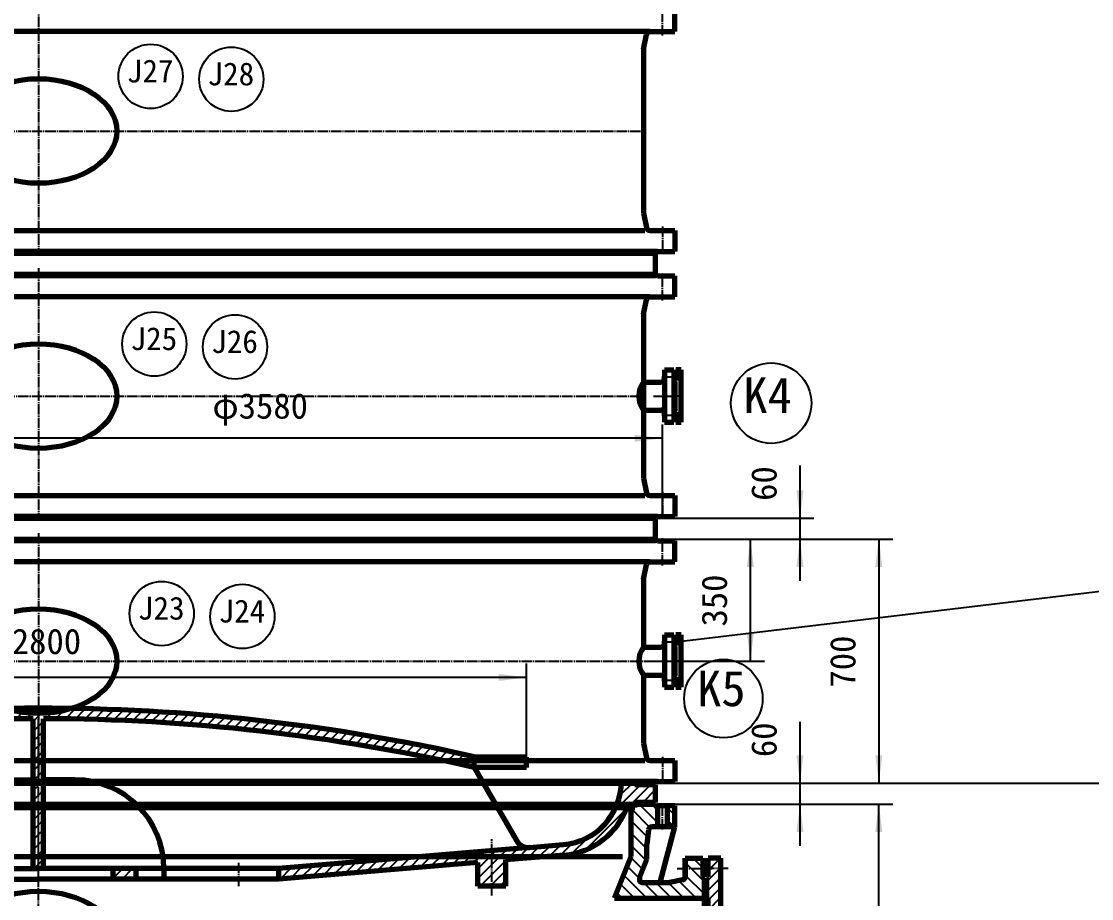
# Model space of a CAD drawing. Header units: millimetres. Extents: x -12040 to 11740, y -16820 to 16820.
# Drawn here: x -5204 to -2135, y 1171 to 3687 of the extents above; entities that cross this region are included whole.
import ezdxf

# ---------------------------------------------------------------- set-up
doc = ezdxf.new("R2010")
doc.units = ezdxf.units.MM
doc.linetypes.add('EB_DASH', pattern=[6, 3, -3])
doc.linetypes.add('EB_DASHDOT', pattern=[39, 30, -3, 3, -3])
for name, color, linetype, lineweight in [('CAXA0', 7, 'Continuous', 70), ('CAXA1', 1, 'EB_DASHDOT', 25), ('CAXA2', 6, 'EB_DASH', 25), ('CAXA3', 7, 'Continuous', 25), ('CAXA4', 3, 'Continuous', 25), ('CAXA5', 4, 'Continuous', 25)]:
    doc.layers.add(name, color=color, linetype=linetype, lineweight=lineweight)
doc.styles.add('UserTxtStyle1', font='SIMFANG.TTF')
doc.styles.add('UserTxtStyle2', font='SIMFANG.TTF')
doc.styles.add('标准', font='SIMFANG.TTF')
doc.dimstyles.new('标准', dxfattribs={"dimscale": 20, "dimtxt": 3.5, "dimasz": 4, "dimexe": 2, "dimexo": 0, "dimtad": 1, "dimdsep": 46, "dimtxsty": '标准', "dimcen": 0, "dimdle": 6, "dimaunit": 1, "dimazin": 2, "dimtfac": 1, "dimtdec": 3, "dimtmove": 0, "dimatfit": 3, "dimfxl": 0, "dimtolj": 1, "dimtzin": 0, "dimarcsym": 0})

# ---------------------------------------------------------------- blocks, each defined once
blk = doc.blocks.new('CAXBLOCK41', base_point=(-5180.2, 1507.4))
at = {"layer": 'CAXA0'}
for p, q in [((-3385.2, 2197.4), (-6980.2, 2197.4)), ((-6925.2, 2202.4), (-3385.2, 2202.4)), ((-3380.2, 2197.4), (-3330.2, 2197.4)), ((-3330.2, 2137.4), (-3330.2, 2197.4)), ((-3402, 2137.4), (-6980.2, 2137.4)), ((-3420.2, 2087.4), (-3411.8, 2129.3)), ((-3402, 2137.4), (-3330.2, 2137.4)), ((-3420.2, 2087.4), (-3420.2, 1892.4)), ((-3360.2, 1927.4), (-3333.2, 1927.4)), ((-3360.2, 1927.4), (-3360.2, 1902.4)), ((-3333.2, 1927.4), (-3333.2, 1807.4)), ((-3420.2, 1892.4), (-3370.2, 1892.4)), ((-3360.2, 1902.4), (-3360.2, 1777.4)), ((-3330.2, 1894.4), (-3333.2, 1897.4)), ((-3330.2, 1894.4), (-3330.2, 1810.4)), ((-3420.2, 1812.4), (-3370.2, 1812.4)), ((-3420.2, 1812.4), (-3420.2, 1617.4)), ((-3330.2, 1810.4), (-3333.2, 1807.4)), ((-3333.2, 1807.4), (-3333.2, 1777.4)), ((-3360.2, 1777.4), (-3333.2, 1777.4)), ((-3420.2, 1617.4), (-3411.8, 1575.4)), ((-3402, 1567.4), (-3330.2, 1567.4)), ((-3330.2, 1567.4), (-3330.2, 1507.4)), ((-3380.2, 1507.4), (-6980.2, 1507.4)), ((-3380.2, 1507.4), (-3330.2, 1507.4)), ((-6925.2, 1502.4), (-3385.2, 1502.4))]:
    blk.add_line(p, q, dxfattribs=at)
for centre, radius, start, end in [((-3380.2, 2202.4), 5, 180, 270), ((-3402, 2127.4), 10, 90, 168.6901), ((-3367.5, 1852.4), 66.2, 142.8176, 217.1824), ((-3370.2, 1902.4), 10, 270, 360), ((-3370.2, 1802.4), 10, 0, 90), ((-3402, 1577.4), 10, 191.3099, 270), ((-3380.2, 1502.4), 5, 90, 180)]:
    blk.add_arc(centre, radius, start, end, dxfattribs=at)
blk.add_ellipse((-5155.2, 1852.4), major_axis=(225, 0), ratio=0.666667, dxfattribs=at)
at = {"layer": 'CAXA1'}
for p, q in [((-5155.2, 2219.3), (-5155.2, 1502.4)), ((-3365.2, 2126.4), (-3365.2, 2204.9)), ((-6890.2, 1852.4), (-3330.2, 1852.4)), ((-3391.7, 1852.4), (-3330.2, 1852.4)), ((-3365.2, 1578.3), (-3365.2, 1499.9))]:
    blk.add_line(p, q, dxfattribs=at)
at = {"layer": 'CAXA1', "linetype": 'EB_DASHDOT', "lineweight": 25}
for p, q in [((-3367.7, 1907.4), (-3326, 1907.4)), ((-3367.7, 1797.4), (-3326, 1797.4))]:
    blk.add_line(p, q, dxfattribs=at)
at = {"layer": 'CAXA3'}
for p, q in [((-3411.8, 2129.3), (-3410.2, 2137.4)), ((-3410.2, 2137.4), (-3402, 2137.4)), ((-3411.8, 1575.4), (-3410.2, 1567.4)), ((-3410.2, 1567.4), (-3402, 1567.4))]:
    blk.add_line(p, q, dxfattribs=at)
at = {"layer": 'CAXA3', "linetype": 'Continuous', "lineweight": 70}
blk.add_line((-6900.2, 1567.4), (-3416, 1567.4), dxfattribs=at)
blk = doc.blocks.new('CAXBLOCK42', base_point=(-5155.2, 2262.4))
at = {"layer": 'CAXA0'}
for p, q in [((-3385.2, 2957.4), (-6980.2, 2957.4)), ((-6925.2, 2962.4), (-3385.2, 2962.4)), ((-3380.2, 2957.4), (-3330.2, 2957.4)), ((-3330.2, 2897.4), (-3330.2, 2957.4)), ((-3402, 2897.4), (-6980.2, 2897.4)), ((-3420.2, 2847.4), (-3411.8, 2889.3)), ((-3402, 2897.4), (-3330.2, 2897.4)), ((-3420.2, 2847.4), (-3420.2, 2377.4)), ((-3420.2, 2377.4), (-3411.8, 2335.4)), ((-3402, 2327.4), (-3330.2, 2327.4)), ((-3330.2, 2327.4), (-3330.2, 2267.4)), ((-3380.2, 2267.4), (-6980.2, 2267.4)), ((-6925.2, 2262.4), (-3385.2, 2262.4)), ((-3380.2, 2267.4), (-3330.2, 2267.4))]:
    blk.add_line(p, q, dxfattribs=at)
for centre, radius, start, end in [((-3380.2, 2962.4), 5, 180, 270), ((-3402, 2887.4), 10, 90, 168.6901), ((-3402, 2337.4), 10, 191.3099, 270), ((-3380.2, 2262.4), 5, 90, 180)]:
    blk.add_arc(centre, radius, start, end, dxfattribs=at)
blk.add_ellipse((-5155.2, 2612.4), major_axis=(225, 0), ratio=0.666667, dxfattribs=at)
at = {"layer": 'CAXA1'}
for p, q in [((-5155.2, 2979.3), (-5155.2, 2262.4)), ((-3365.2, 2886.4), (-3365.2, 2964.9)), ((-6890.2, 2612.4), (-3420.2, 2612.4)), ((-3365.2, 2338.3), (-3365.2, 2259.9))]:
    blk.add_line(p, q, dxfattribs=at)
at = {"layer": 'CAXA3'}
for p, q in [((-3411.8, 2889.3), (-3410.2, 2897.4)), ((-3410.2, 2897.4), (-3402, 2897.4)), ((-3411.8, 2335.4), (-3410.2, 2327.4)), ((-3410.2, 2327.4), (-3402, 2327.4))]:
    blk.add_line(p, q, dxfattribs=at)
at = {"layer": 'CAXA3', "linetype": 'Continuous', "lineweight": 70}
blk.add_line((-6900.2, 2327.4), (-3416, 2327.4), dxfattribs=at)
blk = doc.blocks.new('CAXBLOCK43', base_point=(-5155.2, 3022.4))
at = {"layer": 'CAXA0'}
for p, q in [((-3330.2, 3657.4), (-3330.2, 3717.4)), ((-3402, 3657.4), (-6980.2, 3657.4)), ((-3402, 3657.4), (-3330.2, 3657.4)), ((-3420.2, 3607.4), (-3411.8, 3649.3)), ((-3420.2, 3607.4), (-3420.2, 3137.4)), ((-3420.2, 3137.4), (-3411.8, 3095.4)), ((-3402, 3087.4), (-3330.2, 3087.4)), ((-3330.2, 3087.4), (-3330.2, 3027.4)), ((-3380.2, 3027.4), (-6980.2, 3027.4)), ((-6925.2, 3022.4), (-3385.2, 3022.4)), ((-3380.2, 3027.4), (-3330.2, 3027.4))]:
    blk.add_line(p, q, dxfattribs=at)
for centre, radius, start, end in [((-3402, 3647.4), 10, 90, 168.6901), ((-3402, 3097.4), 10, 191.3099, 270), ((-3380.2, 3022.4), 5, 90, 180)]:
    blk.add_arc(centre, radius, start, end, dxfattribs=at)
blk.add_ellipse((-5155.2, 3372.4), major_axis=(225, 0), ratio=0.666667, dxfattribs=at)
at = {"layer": 'CAXA1'}
for p, q in [((-5155.2, 3739.3), (-5155.2, 3022.4)), ((-3365.2, 3646.4), (-3365.2, 3724.9)), ((-6890.2, 3372.4), (-3420.2, 3372.4)), ((-3365.2, 3098.3), (-3365.2, 3019.9))]:
    blk.add_line(p, q, dxfattribs=at)
at = {"layer": 'CAXA3'}
for p, q in [((-3411.8, 3649.3), (-3410.2, 3657.4)), ((-3410.2, 3657.4), (-3402, 3657.4)), ((-3411.8, 3095.4), (-3410.2, 3087.4)), ((-3410.2, 3087.4), (-3402, 3087.4))]:
    blk.add_line(p, q, dxfattribs=at)
at = {"layer": 'CAXA3', "linetype": 'Continuous', "lineweight": 70}
blk.add_line((-6900.2, 3087.4), (-3416, 3087.4), dxfattribs=at)
blk = doc.blocks.new('CAXBLOCK73', base_point=(-3330.2, 1852.4))
at = {"layer": 'CAXA0'}
for p, q in [((-3312.2, 1927.4), (-3327.2, 1927.4)), ((-3327.2, 1927.4), (-3327.2, 1897.4)), ((-3312.2, 1777.4), (-3312.2, 1927.4)), ((-3330.2, 1894.4), (-3327.2, 1897.4)), ((-3330.2, 1894.4), (-3330.2, 1810.4)), ((-3330.2, 1810.4), (-3326.7, 1806.9)), ((-3327.2, 1807.4), (-3327.2, 1777.4)), ((-3327.2, 1777.4), (-3312.2, 1777.4))]:
    blk.add_line(p, q, dxfattribs=at)
at = {"layer": 'CAXA0', "linetype": 'EB_DASHDOT', "lineweight": 25}
for p, q in [((-3312.2, 1907.4), (-3327.2, 1907.4)), ((-3312.2, 1797.4), (-3327.2, 1797.4))]:
    blk.add_line(p, q, dxfattribs=at)
at = {"layer": 'CAXA1', "linetype": 'EB_DASHDOT', "lineweight": 25}
blk.add_line((-3312.2, 1852.4), (-3330.2, 1852.4), dxfattribs=at)
blk = doc.blocks.new('*CAXBLOCK104105')
at = {"layer": 'CAXA4', "linetype": 'Continuous', "lineweight": 25}
for points in [[(-6945.2, 2491.3), (-6865.2, 2501.3), (-6865.2, 2481.3)], [(-3365.2, 2491.3), (-3445.2, 2501.3), (-3445.2, 2481.3)]]:
    blk.add_hatch(color=0, dxfattribs=at).paths.add_polyline_path(points, flags=0)
at = {"layer": 'CAXA4', "color": 0, "linetype": 'Continuous', "lineweight": 25}
for p, q in [((-6945.2, 2259.9), (-6945.2, 2531.3)), ((-3365.2, 2259.9), (-3365.2, 2531.3)), ((-3365.2, 2491.3), (-6945.2, 2491.3))]:
    blk.add_line(p, q, dxfattribs=at)
at = {"layer": 'CAXA4', "color": 0, "linetype": 'Continuous', "lineweight": 25, "insert": (-4656.2, 2620.6), "char_height": 72.993, "attachment_point": 1, "style": 'UserTxtStyle2'}
blk.add_mtext('\\fFangSong_GB2312|b0|i0|p34;φ3580', dxfattribs=at)
blk = doc.blocks.new('*CAXBLOCK105106')
at = {"layer": 'CAXA4', "linetype": 'Continuous', "lineweight": 25}
for points in [[(-3113.6, 2202.4), (-3103.6, 2122.4), (-3123.6, 2122.4)], [(-3113.6, 1852.4), (-3103.6, 1932.4), (-3123.6, 1932.4)]]:
    blk.add_hatch(color=0, dxfattribs=at).paths.add_polyline_path(points, flags=0)
at = {"layer": 'CAXA4', "color": 0, "linetype": 'Continuous', "lineweight": 25}
for p, q in [((-3385.2, 2202.4), (-3073.6, 2202.4)), ((-3113.6, 1852.4), (-3113.6, 2202.4)), ((-3330.2, 1852.4), (-3073.6, 1852.4))]:
    blk.add_line(p, q, dxfattribs=at)
at = {"layer": 'CAXA4', "color": 0, "linetype": 'Continuous', "lineweight": 25, "insert": (-3253.6, 1951.6), "char_height": 72.993, "attachment_point": 1, "rotation": 90, "style": 'UserTxtStyle2'}
blk.add_mtext('\\fFangSong_GB2312|b0|i0|p34;350', dxfattribs=at)
blk = doc.blocks.new('*CAXBLOCK106107')
at = {"layer": 'CAXA4', "linetype": 'Continuous', "lineweight": 25}
for points in [[(-2971.4, 2262.4), (-2981.4, 2342.4), (-2961.4, 2342.4)], [(-2971.4, 2202.4), (-2981.4, 2122.4), (-2961.4, 2122.4)]]:
    blk.add_hatch(color=0, dxfattribs=at).paths.add_polyline_path(points, flags=0)
at = {"layer": 'CAXA4', "color": 0, "linetype": 'Continuous', "lineweight": 25}
for p, q in [((-2971.4, 2413.3), (-2971.4, 2082.4)), ((-3385.2, 2262.4), (-2931.4, 2262.4)), ((-3385.2, 2202.4), (-2931.4, 2202.4))]:
    blk.add_line(p, q, dxfattribs=at)
at = {"layer": 'CAXA4', "color": 0, "linetype": 'Continuous', "lineweight": 25, "insert": (-3111.4, 2311.9), "char_height": 72.993, "attachment_point": 1, "rotation": 90, "style": 'UserTxtStyle2'}
blk.add_mtext('\\fFangSong_GB2312|b0|i0|p34;60', dxfattribs=at)
blk = doc.blocks.new('*CAXBLOCK107108')
at = {"layer": 'CAXA4', "linetype": 'Continuous', "lineweight": 25}
for points in [[(-2971.4, 1502.4), (-2981.4, 1582.4), (-2961.4, 1582.4)], [(-2971.4, 1442.4), (-2981.4, 1362.4), (-2961.4, 1362.4)]]:
    blk.add_hatch(color=0, dxfattribs=at).paths.add_polyline_path(points, flags=0)
at = {"layer": 'CAXA4', "color": 0, "linetype": 'Continuous', "lineweight": 25}
for p, q in [((-2971.4, 1678.4), (-2971.4, 1322.4)), ((-3385.2, 1502.4), (-2931.4, 1502.4)), ((-3385.2, 1442.4), (-2931.4, 1442.4))]:
    blk.add_line(p, q, dxfattribs=at)
at = {"layer": 'CAXA4', "color": 0, "linetype": 'Continuous', "lineweight": 25, "insert": (-3111.4, 1577.1), "char_height": 72.993, "attachment_point": 1, "rotation": 90, "style": 'UserTxtStyle2'}
blk.add_mtext('\\fFangSong_GB2312|b0|i0|p34;60', dxfattribs=at)
blk = doc.blocks.new('*CAXBLOCK109110')
at = {"layer": 'CAXA4', "linetype": 'Continuous', "lineweight": 25}
for points in [[(-2745.3, 2202.4), (-2755.3, 2122.4), (-2735.3, 2122.4)], [(-2745.3, 1502.4), (-2755.3, 1582.4), (-2735.3, 1582.4)]]:
    blk.add_hatch(color=0, dxfattribs=at).paths.add_polyline_path(points, flags=0)
at = {"layer": 'CAXA4', "color": 0, "linetype": 'Continuous', "lineweight": 25}
for p, q in [((-3385.2, 2202.4), (-2705.3, 2202.4)), ((-2745.3, 2202.4), (-2745.3, 1502.4)), ((-3385.2, 1502.4), (-2705.3, 1502.4))]:
    blk.add_line(p, q, dxfattribs=at)
at = {"layer": 'CAXA4', "color": 0, "linetype": 'Continuous', "lineweight": 25, "insert": (-2885.3, 1776.6), "char_height": 72.993, "attachment_point": 1, "rotation": 90, "style": 'UserTxtStyle2'}
blk.add_mtext('\\fFangSong_GB2312|b0|i0|p34;700', dxfattribs=at)
blk = doc.blocks.new('*CAXBLOCK110111')
at = {"layer": 'CAXA4', "linetype": 'Continuous', "lineweight": 25}
for points in [[(-2745.3, 1442.4), (-2735.3, 1362.4), (-2755.3, 1362.4)], [(-2745.3, 542.4), (-2735.3, 622.4), (-2755.3, 622.4)]]:
    blk.add_hatch(color=0, dxfattribs=at).paths.add_polyline_path(points, flags=0)
at = {"layer": 'CAXA4', "color": 0, "linetype": 'Continuous', "lineweight": 25}
for p, q in [((-3385.2, 1442.4), (-2705.3, 1442.4)), ((-2745.3, 542.4), (-2745.3, 1442.4)), ((-3585.2, 542.4), (-2705.3, 542.4))]:
    blk.add_line(p, q, dxfattribs=at)
at = {"layer": 'CAXA4', "color": 0, "linetype": 'Continuous', "lineweight": 25, "insert": (-2885.3, 916.6), "char_height": 72.993, "attachment_point": 1, "rotation": 90, "style": 'UserTxtStyle2'}
blk.add_mtext('\\fFangSong_GB2312|b0|i0|p34;900', dxfattribs=at)
blk = doc.blocks.new('CAXBLOCK113', base_point=(-3269.9, 1272.7))
at = {"layer": 'CAXA5', "color": 0, "linetype": 'Continuous', "lineweight": 25}
for p, q in [((-3432.7, 1442.4), (-3378.7, 1388.4)), ((-3397.4, 1442.4), (-3378.7, 1423.7)), ((-3455.2, 1429.5), (-3401.5, 1375.8)), ((-3351.7, 1432.1), (-3330.2, 1410.6)), ((-3455.2, 1394.1), (-3408.2, 1347.2)), ((-3351.7, 1396.7), (-3332.4, 1377.4)), ((-3455.2, 1358.8), (-3410.2, 1313.8)), ((-3455.2, 1323.4), (-3411.7, 1279.9)), ((-3456.4, 1289.3), (-3421.8, 1254.7)), ((-3466.5, 1264.1), (-3431.8, 1229.3)), ((-3300.2, 1274.5), (-3283.1, 1257.4)), ((-3277.7, 1287.4), (-3250.2, 1259.9)), ((-3476.6, 1238.8), (-3410.2, 1172.4)), ((-3300.2, 1239.1), (-3245.2, 1184.1)), ((-3283.1, 1257.4), (-3245.2, 1219.5)), ((-3486.8, 1213.5), (-3445.6, 1172.4)), ((-3419.9, 1217.4), (-3374.9, 1172.4)), ((-3384.5, 1217.4), (-3339.5, 1172.4)), ((-3349.2, 1217.4), (-3304.2, 1172.4)), ((-3319, 1222.6), (-3268.8, 1172.4)), ((-3496.9, 1188.3), (-3480.9, 1172.4)), ((-3608, 910.5), (-3564.8, 867.4)), ((-3574.5, 912.4), (-3529.5, 867.4)), ((-3539.1, 912.4), (-3494.1, 867.4)), ((-3503.8, 912.4), (-3458.8, 867.4)), ((-3468.4, 912.4), (-3423.4, 867.4)), ((-3433.1, 912.4), (-3388.1, 867.4)), ((-3397.7, 912.4), (-3352.7, 867.4)), ((-3362.4, 912.4), (-3310.4, 860.4)), ((-3327, 912.4), (-3250.2, 835.6)), ((-3291.6, 912.4), (-3245.2, 865.9)), ((-3256.3, 912.4), (-3245.2, 901.3)), ((-3628.2, 860), (-3593.6, 825.4)), ((-3618.1, 885.2), (-3583.5, 850.6)), ((-3638.3, 834.7), (-3603.7, 800.1)), ((-3300.2, 850.2), (-3277.4, 827.4)), ((-3648.4, 809.5), (-3610.2, 771.3)), ((-3300.2, 814.9), (-3282.7, 797.4)), ((-3277.4, 827.4), (-3250.2, 800.2)), ((-3655.2, 781), (-3610.2, 736)), ((-3655.2, 745.6), (-3610.2, 700.6)), ((-3655.2, 710.3), (-3610.2, 665.3)), ((-3655.2, 674.9), (-3607.2, 626.9)), ((-3655.2, 639.6), (-3578.7, 563.1)), ((-3655.2, 604.2), (-3593.4, 542.4)), ((-3587.7, 607.4), (-3578.7, 598.4)), ((-3551.7, 606.8), (-3530.2, 585.3)), ((-3655.2, 568.8), (-3628.7, 542.4)), ((-3551.7, 571.4), (-3530.2, 549.9))]:
    blk.add_line(p, q, dxfattribs=at)
blk = doc.blocks.new('CAXBLOCK111', base_point=(-5155.2, 542.4))
at = {"layer": 'CAXA0'}
for p, q in [((-6925.2, 1442.4), (-3385.2, 1442.4)), ((-3445.2, 1432.4), (-3445.2, 1442.4)), ((-6865.2, 1432.4), (-3445.2, 1432.4)), ((-3455.2, 1292.4), (-3455.2, 1432.4)), ((-3330.2, 1437.4), (-3380.2, 1437.4)), ((-3378.7, 1377.4), (-3378.7, 1437.4)), ((-3351.7, 1377.4), (-3351.7, 1437.4)), ((-3330.2, 1377.4), (-3330.2, 1437.4)), ((-3406.1, 1368.4), (-3410.2, 1327.4)), ((-3330.2, 1377.4), (-3396.2, 1377.4)), ((-3371.8, 1217.4), (-3330.2, 1377.4)), ((-3410.2, 1283.7), (-3410.2, 1327.4)), ((-6816.1, 1292.4), (-3479.9, 1292.4)), ((-3503.2, 1172.4), (-3455.2, 1292.4)), ((-3431.3, 1231.1), (-3410.2, 1283.7)), ((-3300.2, 1287.4), (-3250.2, 1287.4)), ((-3300.2, 1287.4), (-3250.2, 1287.4)), ((-3300.2, 1234.6), (-3300.2, 1287.4)), ((-3300.2, 1287.4), (-3300.2, 1234.6)), ((-3250.2, 1287.4), (-3250.2, 1235.9)), ((-3245.2, 853.9), (-3245.2, 1230.9)), ((-3422, 1217.4), (-3345.2, 1217.4)), ((-3308.3, 1224.8), (-3345.2, 1217.4)), ((-3503.2, 1172.4), (-3245.2, 1172.4))]:
    blk.add_line(p, q, dxfattribs=at)
for centre, radius, start, end in [((-3380.2, 1442.4), 5, 180, 270), ((-3396.2, 1367.4), 10, 90, 174.2894), ((-3422, 1227.4), 10, 158.1986, 270), ((-3310.2, 1234.6), 10, 281.3099, 360), ((-3245.2, 1235.9), 5, 180, 270)]:
    blk.add_arc(centre, radius, start, end, dxfattribs=at)
blk.add_ellipse((-5155.2, 1042.4), major_axis=(225, 0), ratio=0.666667, dxfattribs=at)
at = {"layer": 'CAXA1', "linetype": 'EB_DASHDOT', "lineweight": 25}
blk.add_line((-5155.2, 542.4), (-5155.2, 1442.4), dxfattribs=at)
at = {"layer": 'CAXA1'}
for p, q in [((-3365.2, 1369.4), (-3365.2, 1445.4)), ((-3323.2, 1257.4), (-3223.8, 1257.4))]:
    blk.add_line(p, q, dxfattribs=at)
at = {"layer": 'CAXA5'}
blk.add_blockref('CAXBLOCK113', (-3269.9, 1272.7), dxfattribs=at)
blk = doc.blocks.new('CAXBLOCK116', base_point=(-4274.2, 1167.6))
at = {"layer": 'CAXA5', "color": 0, "linetype": 'Continuous', "lineweight": 25}
for p, q in [((-3488.4, 1466), (-3447, 1507.4)), ((-3483.8, 1498.9), (-3475.3, 1507.4)), ((-3505.9, 1420.1), (-3428.7, 1497.4)), ((-3456.8, 1441), (-3400.4, 1497.4)), ((-3422.1, 1447.4), (-3385.2, 1484.3)), ((-3393.8, 1447.4), (-3385.2, 1456)), ((-3587.2, 1310.6), (-3468.6, 1429.2)), ((-3751.7, 1287.5), (-3718.8, 1320.4)), ((-3720.8, 1290.1), (-3687.9, 1323)), ((-3689.9, 1292.7), (-3657, 1325.6)), ((-3659, 1295.4), (-3624, 1330.4)), ((-3627, 1299.1), (-3578.1, 1347.9)), ((-4122.3, 1256.3), (-4089.5, 1289.2)), ((-4091.4, 1258.9), (-4058.6, 1291.8)), ((-4060.6, 1261.5), (-4027.7, 1294.4)), ((-4029.7, 1264.1), (-3996.8, 1297)), ((-3998.8, 1266.7), (-3965.9, 1299.6)), ((-3967.9, 1269.3), (-3935, 1302.2)), ((-3937, 1271.9), (-3904.1, 1304.8)), ((-3906.1, 1274.5), (-3873.2, 1307.4)), ((-3895.2, 1257.1), (-3855.2, 1297.1)), ((-3855.2, 1268.8), (-3811.5, 1312.6)), ((-3855.2, 1297.1), (-3842.3, 1310)), ((-3813.4, 1282.3), (-3780.6, 1315.2)), ((-3782.6, 1284.9), (-3749.7, 1317.8)), ((-4462.1, 1227.6), (-4429.2, 1260.5)), ((-4431.2, 1230.2), (-4398.3, 1263.1)), ((-4400.3, 1232.8), (-4367.5, 1265.7)), ((-4369.4, 1235.4), (-4336.6, 1268.3)), ((-4338.6, 1238), (-4305.7, 1270.9)), ((-4307.7, 1240.7), (-4274.8, 1273.5)), ((-4276.8, 1243.3), (-4243.9, 1276.1)), ((-4245.9, 1245.9), (-4213, 1278.7)), ((-4215, 1248.5), (-4182.1, 1281.3)), ((-4184.1, 1251.1), (-4151.2, 1284)), ((-4153.2, 1253.7), (-4120.3, 1286.6)), ((-3895.2, 1228.8), (-3855.2, 1268.8)), ((-3855.2, 1240.5), (-3815.2, 1280.5)), ((-4465.2, 1252.8), (-4460.1, 1257.9)), ((-3888.4, 1207.4), (-3855.2, 1240.5)), ((-3855.2, 1212.3), (-3815.2, 1252.3)), ((-3860.1, 1207.4), (-3855.2, 1212.3)), ((-3831.8, 1207.4), (-3815.2, 1224))]:
    blk.add_line(p, q, dxfattribs=at)
blk = doc.blocks.new('CAXBLOCK117', base_point=(-5419, 1698.1))
at = {"layer": 'CAXA5', "color": 0, "linetype": 'Continuous', "lineweight": 25}
for p, q in [((-5760.2, 1654.9), (-5726.5, 1688.6)), ((-5728.6, 1658.2), (-5695.1, 1691.6)), ((-5697.2, 1661.3), (-5664, 1694.5)), ((-5666, 1664.2), (-5633, 1697.2)), ((-5635, 1667), (-5602.2, 1699.8)), ((-5604.2, 1669.5), (-5571.6, 1702.1)), ((-5573.5, 1671.9), (-5541.1, 1704.2)), ((-5543, 1674), (-5510.9, 1706.2)), ((-5512.8, 1676), (-5480.8, 1708)), ((-5482.6, 1677.9), (-5450.9, 1709.7)), ((-5452.7, 1679.5), (-5421.1, 1711.1)), ((-5422.9, 1681), (-5391.5, 1712.5)), ((-5393.3, 1682.3), (-5362.1, 1713.6)), ((-5363.9, 1683.5), (-5332.8, 1714.6)), ((-5334.6, 1684.5), (-5303.7, 1715.4)), ((-5305.4, 1685.4), (-5274.7, 1716.1)), ((-5276.5, 1686.1), (-5245.9, 1716.6)), ((-5247.6, 1686.6), (-5217.2, 1717)), ((-5219, 1687), (-5188.7, 1717.3)), ((-5190.4, 1687.3), (-5160.3, 1717.4)), ((-5170.2, 1679.2), (-5155.2, 1694.2)), ((-5155.2, 1694.2), (-5132.1, 1717.3)), ((-5133.8, 1687.3), (-5104, 1717.1)), ((-5105.7, 1687.2), (-5076, 1716.8)), ((-5077.7, 1686.8), (-5048.2, 1716.4)), ((-5049.9, 1686.4), (-5020.5, 1715.8)), ((-5022.2, 1685.8), (-4992.9, 1715)), ((-4994.6, 1685.1), (-4965.5, 1714.2)), ((-4967.2, 1684.2), (-4938.2, 1713.2)), ((-4939.9, 1683.3), (-4911, 1712.1)), ((-4912.7, 1682.2), (-4883.9, 1710.9)), ((-4885.6, 1680.9), (-4857, 1709.5)), ((-4858.7, 1679.6), (-4830.2, 1708.1)), ((-4831.9, 1678.1), (-4803.5, 1706.5)), ((-4805.2, 1676.5), (-4776.9, 1704.8)), ((-4778.6, 1674.8), (-4750.5, 1702.9)), ((-4752.2, 1673), (-4724.1, 1701)), ((-4725.8, 1671), (-4697.9, 1698.9)), ((-4699.6, 1669), (-4671.8, 1696.8)), ((-4673.5, 1666.8), (-4645.8, 1694.5)), ((-4647.5, 1664.5), (-4619.9, 1692.1)), ((-4621.6, 1662.1), (-4594.1, 1689.6)), ((-5987.3, 1625.8), (-5951.8, 1661.2)), ((-5954.2, 1630.6), (-5919, 1665.8)), ((-5921.3, 1635.2), (-5886.4, 1670.1)), ((-5888.7, 1639.6), (-5854, 1674.2)), ((-5856.2, 1643.7), (-5821.8, 1678.1)), ((-5824, 1647.6), (-5789.8, 1681.8)), ((-5792, 1651.4), (-5758.1, 1685.3)), ((-5170.2, 1650.9), (-5155.2, 1665.9)), ((-5155.2, 1665.9), (-5140.2, 1680.9)), ((-4595.8, 1659.6), (-4568.4, 1687)), ((-4570.1, 1657), (-4542.9, 1684.3)), ((-4544.6, 1654.3), (-4517.4, 1681.4)), ((-4519.1, 1651.4), (-4492.1, 1678.5)), ((-4493.8, 1648.5), (-4466.8, 1675.5)), ((-4468.5, 1645.5), (-4441.6, 1672.4)), ((-4443.4, 1642.3), (-4416.6, 1669.1)), ((-4418.3, 1639.1), (-4391.6, 1665.8)), ((-4393.4, 1635.8), (-4366.8, 1662.4)), ((-4368.5, 1632.3), (-4342, 1658.9)), ((-6191.2, 1591.6), (-6153.9, 1628.9)), ((-6156.6, 1597.9), (-6119.6, 1634.9)), ((-6122.2, 1604), (-6085.5, 1640.7)), ((-6088.1, 1609.8), (-6051.8, 1646.2)), ((-6054.3, 1615.4), (-6018.2, 1651.4)), ((-6020.7, 1620.7), (-5984.9, 1656.4)), ((-5170.2, 1622.6), (-5155.2, 1637.6)), ((-5155.2, 1637.6), (-5140.2, 1652.6)), ((-4343.8, 1628.8), (-4317.4, 1655.2)), ((-4319.1, 1625.2), (-4292.8, 1651.5)), ((-4294.6, 1621.4), (-4268.3, 1647.7)), ((-4270.1, 1617.6), (-4243.9, 1643.8)), ((-4245.8, 1613.7), (-4219.7, 1639.8)), ((-4221.5, 1609.7), (-4195.5, 1635.7)), ((-4197.3, 1605.6), (-4171.4, 1631.5)), ((-4173.2, 1601.4), (-4147.4, 1627.2)), ((-6332.6, 1563.3), (-6293.8, 1602.1)), ((-6296.8, 1570.8), (-6258.4, 1609.2)), ((-6261.3, 1578), (-6223.3, 1616)), ((-6226.1, 1585), (-6188.5, 1622.6)), ((-5170.2, 1594.3), (-5155.2, 1609.3)), ((-5155.2, 1609.3), (-5140.2, 1624.3)), ((-5155.2, 1581), (-5140.2, 1596)), ((-4149.2, 1597.1), (-4123.4, 1622.9)), ((-4125.3, 1592.7), (-4099.6, 1618.4)), ((-4101.5, 1588.2), (-4075.9, 1613.9)), ((-4077.8, 1583.7), (-4052.2, 1609.2)), ((-4054.1, 1579), (-4028.6, 1604.5)), ((-4030.6, 1574.3), (-4005.2, 1599.7)), ((-6405.2, 1575.6), (-6401.9, 1578.9)), ((-6405.1, 1547.4), (-6365.6, 1586.9)), ((-6368.7, 1555.5), (-6329.6, 1594.6)), ((-5170.2, 1566), (-5155.2, 1581)), ((-5155.2, 1552.8), (-5140.2, 1567.8)), ((-4007.1, 1569.5), (-3981.8, 1594.8)), ((-3983.7, 1564.6), (-3958.5, 1589.9)), ((-3960.4, 1559.6), (-3935.2, 1584.8)), ((-3937.2, 1554.5), (-3912.1, 1579.7)), ((-5170.2, 1537.8), (-5155.2, 1552.8)), ((-5155.2, 1524.5), (-5140.2, 1539.5)), ((-3914.1, 1549.4), (-3905.3, 1558.2)), ((-5170.2, 1509.5), (-5155.2, 1524.5)), ((-5155.2, 1496.2), (-5140.2, 1511.2)), ((-5170.2, 1481.2), (-5155.2, 1496.2)), ((-5155.2, 1467.9), (-5140.2, 1482.9)), ((-5170.2, 1452.9), (-5155.2, 1467.9)), ((-5155.2, 1439.6), (-5140.2, 1454.6)), ((-5170.2, 1424.6), (-5155.2, 1439.6)), ((-5155.2, 1411.3), (-5140.2, 1426.3)), ((-5170.2, 1396.3), (-5155.2, 1411.3)), ((-5170.2, 1368), (-5155.2, 1383)), ((-5155.2, 1383), (-5140.2, 1398)), ((-5170.2, 1339.8), (-5155.2, 1354.8)), ((-5155.2, 1354.8), (-5140.2, 1369.8)), ((-5170.2, 1311.5), (-5155.2, 1326.5)), ((-5155.2, 1326.5), (-5140.2, 1341.5)), ((-5170.2, 1283.2), (-5155.2, 1298.2)), ((-5155.2, 1298.2), (-5140.2, 1313.2)), ((-5167.8, 1257.4), (-5155.2, 1269.9)), ((-5155.2, 1269.9), (-5140.2, 1284.9))]:
    blk.add_line(p, q, dxfattribs=at)
blk = doc.blocks.new('CAXBLOCK118', base_point=(-5393.2, 1241.7))
at = {"layer": 'CAXA5', "color": 0, "linetype": 'Continuous', "lineweight": 25}
for p, q in [((-5435.2, 1244.5), (-5422.3, 1257.4)), ((-5424, 1227.4), (-5394, 1257.4)), ((-5395.8, 1227.4), (-5370.2, 1252.9)), ((-4940.2, 1230.4), (-4913.2, 1257.4)), ((-4914.9, 1227.4), (-4884.9, 1257.4)), ((-4886.6, 1227.4), (-4875.2, 1238.8))]:
    blk.add_line(p, q, dxfattribs=at)
blk = doc.blocks.new('CAXBLOCK114', base_point=(-5155.2, 1227.4))
at = {"layer": 'CAXA0'}
for p, q in [((-5170.2, 1257.4), (-5170.2, 1687.3)), ((-5140.2, 1257.4), (-5140.2, 1687.3)), ((-3905.3, 1547.4), (-3905.3, 1578.1)), ((-3755.2, 1577.4), (-3901.9, 1577.4)), ((-3755.2, 1547.4), (-3755.2, 1577.4)), ((-3755.2, 1547.4), (-3905.3, 1547.4)), ((-3905.3, 1547.4), (-3784.4, 1338)), ((-6865.2, 1507.4), (-5170.2, 1507.4)), ((-6370.2, 1512.4), (-5170.2, 1512.4)), ((-5050.2, 1512.4), (-5140.2, 1512.4)), ((-3445.2, 1507.4), (-3882.2, 1507.4)), ((-3445.2, 1497.4), (-3445.2, 1507.4)), ((-3385.2, 1497.4), (-3445.2, 1497.4)), ((-3385.2, 1447.4), (-3385.2, 1497.4)), ((-3445.2, 1437.4), (-3445.2, 1447.4)), ((-3385.2, 1447.4), (-3445.2, 1447.4)), ((-3445.2, 1437.4), (-3465.5, 1437.4)), ((-3746.4, 1318.1), (-3650.3, 1326.2)), ((-3746.4, 1318.1), (-4466.5, 1257.4)), ((-3647.7, 1296.3), (-3815.2, 1282.2)), ((-3895.2, 1275.4), (-4465.2, 1227.4)), ((-3895.2, 1207.4), (-3895.2, 1275.4)), ((-3815.2, 1207.4), (-3815.2, 1282.2)), ((-5844, 1257.4), (-5155.2, 1257.4)), ((-4466.5, 1257.4), (-5155.2, 1257.4)), ((-4940.2, 1227.4), (-4940.2, 1257.4)), ((-4875.2, 1227.4), (-4875.2, 1257.4)), ((-4795.2, 1257.4), (-4795.2, 1227.4)), ((-4465.2, 1227.4), (-4465.2, 1257.5)), ((-5845.2, 1227.4), (-5155.2, 1227.4)), ((-4465.2, 1227.4), (-5155.2, 1227.4)), ((-3815.2, 1207.4), (-3895.2, 1207.4))]:
    blk.add_line(p, q, dxfattribs=at)
for centre, radius, start, end in [((-5155.2, -3962.6), 5680, 90, 102.7475), ((-5155.2, -3962.6), 5680, 77.2525, 90), ((-5155.2, -3962.6), 5650, 90.1521, 102.7814), ((-5155.2, -3962.6), 5650, 77.2186, 89.8479), ((-5050.2, 1257.4), 255, 0, 90), ((-3665.6, 1507.6), 182, 274.82, 359.9424), ((-3460.2, 1437.4), 5, 0, 161.1299), ((-3665.6, 1507.6), 212, 274.82, 341.1299), ((-3749.7, 1358), 40, 210, 274.82)]:
    blk.add_arc(centre, radius, start, end, dxfattribs=at)
at = {"layer": 'CAXA1'}
for p, q in [((-5155.2, 1227.4), (-5155.2, 1717.4)), ((-3855.2, 1180.1), (-3855.2, 1342.1)), ((-4580.2, 1206.7), (-4580.2, 1273.8))]:
    blk.add_line(p, q, dxfattribs=at)
at = {"layer": 'CAXA2', "linetype": 'EB_DASH', "lineweight": 25}
blk.add_line((-3882.2, 1507.4), (-5140.2, 1507.4), dxfattribs=at)
at = {"layer": 'CAXA5'}
for name, p in [('CAXBLOCK117', (-5419, 1698.1)), ('CAXBLOCK116', (-4274.2, 1167.6)), ('CAXBLOCK118', (-5393.2, 1241.7))]:
    blk.add_blockref(name, p, dxfattribs=at)
blk = doc.blocks.new('*CAXBLOCK131132')
at = {"layer": 'CAXA4', "linetype": 'Continuous', "lineweight": 25}
for points in [[(-6555.2, 1805.5), (-6475.2, 1815.5), (-6475.2, 1795.5)], [(-3755.2, 1805.5), (-3835.2, 1815.5), (-3835.2, 1795.5)]]:
    blk.add_hatch(color=0, dxfattribs=at).paths.add_polyline_path(points, flags=0)
at = {"layer": 'CAXA4', "color": 0, "linetype": 'Continuous', "lineweight": 25}
for p, q in [((-6555.2, 1547.4), (-6555.2, 1845.5)), ((-3755.2, 1577.4), (-3755.2, 1845.5)), ((-3755.2, 1805.5), (-6555.2, 1805.5))]:
    blk.add_line(p, q, dxfattribs=at)
at = {"layer": 'CAXA4', "color": 0, "linetype": 'Continuous', "lineweight": 25, "insert": (-5306.7, 1945.5), "char_height": 72.993, "attachment_point": 1, "style": 'UserTxtStyle2'}
blk.add_mtext('\\fFangSong_GB2312|b0|i0|p34;φ2800', dxfattribs=at)
blk = doc.blocks.new('*CAXBLOCK165166')
at = {"layer": 'CAXA4', "linetype": 'Continuous', "lineweight": 25}
for points in [[(-1836.3, 6762.4), (-1846.3, 6682.4), (-1826.3, 6682.4)], [(-1836.3, 1502.4), (-1846.3, 1582.4), (-1826.3, 1582.4)]]:
    blk.add_hatch(color=0, dxfattribs=at).paths.add_polyline_path(points, flags=0)
at = {"layer": 'CAXA4', "color": 0, "linetype": 'Continuous', "lineweight": 25}
for p, q in [((-3385.2, 6762.4), (-1796.3, 6762.4)), ((-1836.3, 6762.4), (-1836.3, 1502.4)), ((-3385.2, 1502.4), (-1796.3, 1502.4))]:
    blk.add_line(p, q, dxfattribs=at)
at = {"layer": 'CAXA4', "color": 0, "linetype": 'Continuous', "lineweight": 25, "insert": (-1976.3, 3701.5), "char_height": 72.993, "attachment_point": 1, "rotation": 90, "style": 'UserTxtStyle2'}
blk.add_mtext('\\fFangSong_GB2312|b0|i0|p34;7x700+6x60=(5260)', dxfattribs=at)
blk = doc.blocks.new('*CAXBLOCK265266')
at = {"layer": 'CAXA4', "linetype": 'Continuous', "lineweight": 25}
for points in [[(-693.2, 15782.4), (-703.2, 15702.4), (-683.2, 15702.4)], [(-693.2, -14137.6), (-703.2, -14057.6), (-683.2, -14057.6)]]:
    blk.add_hatch(color=0, dxfattribs=at).paths.add_polyline_path(points, flags=0)
at = {"layer": 'CAXA4', "color": 0, "linetype": 'Continuous', "lineweight": 25}
for p, q in [((-4539.2, 15782.4), (-653.2, 15782.4)), ((-693.2, 15782.4), (-693.2, -14137.6)), ((-3425.2, -14137.6), (-653.2, -14137.6))]:
    blk.add_line(p, q, dxfattribs=at)
at = {"layer": 'CAXA4', "color": 0, "linetype": 'Continuous', "lineweight": 25, "insert": (-833.2, 695.9), "char_height": 72.993, "attachment_point": 1, "rotation": 90, "style": 'UserTxtStyle2'}
blk.add_mtext('\\fFangSong_GB2312|b0|i0|p34;29920', dxfattribs=at)
blk = doc.blocks.new('CAXBLOCK293', base_point=(-3218, 1203.7))
at = {"layer": 'CAXA5', "color": 0, "linetype": 'Continuous', "lineweight": 25}
for p, q in [((-3238, 1220.1), (-3200.7, 1257.4)), ((-3238, 1191.8), (-3198, 1231.8)), ((-3235, 1251.4), (-3229, 1257.4)), ((-3235, 1166.5), (-3198, 1203.5)), ((-3235, 1138.2), (-3198, 1175.2)), ((-3235, 1109.9), (-3198, 1146.9)), ((-3235, 1081.7), (-3198, 1118.7)), ((-3235, 1053.4), (-3198, 1090.4)), ((-3217.8, 1042.4), (-3198, 1062.1))]:
    blk.add_line(p, q, dxfattribs=at)
blk = doc.blocks.new('CAXBLOCK294', base_point=(-3214.5, 1266.8))
at = {"layer": 'CAXA5', "color": 0, "linetype": 'Continuous', "lineweight": 25}
for p, q in [((-3235, 1279.7), (-3227.3, 1287.4)), ((-3229, 1257.4), (-3199, 1287.4)), ((-3200.7, 1257.4), (-3198, 1260.1))]:
    blk.add_line(p, q, dxfattribs=at)
blk = doc.blocks.new('CAXBLOCK295', base_point=(-3207.6, 966.1))
at = {"layer": 'CAXA5', "color": 0, "linetype": 'Continuous', "lineweight": 25}
for p, q in [((-3235, 1025.1), (-3217.8, 1042.4)), ((-3235, 996.8), (-3198, 1033.8)), ((-3235, 968.5), (-3198, 1005.5)), ((-3235, 940.2), (-3198, 977.2)), ((-3235, 912), (-3198, 949)), ((-3235, 883.7), (-3198, 920.7)), ((-3235, 855.4), (-3198, 892.4)), ((-3234.8, 827.4), (-3198, 864.1)), ((-3206.5, 827.4), (-3198, 835.8))]:
    blk.add_line(p, q, dxfattribs=at)
blk = doc.blocks.new('CAXBLOCK296', base_point=(-3212.2, 814.6))
at = {"layer": 'CAXA5', "color": 0, "linetype": 'Continuous', "lineweight": 25}
for p, q in [((-3235, 798.8), (-3206.5, 827.4)), ((-3235, 827.1), (-3234.8, 827.4)), ((-3208.2, 797.4), (-3198, 807.5))]:
    blk.add_line(p, q, dxfattribs=at)
blk = doc.blocks.new('CAXBLOCK292', base_point=(-3177.9, 1042.4))
at = {"layer": 'CAXA0'}
for p, q in [((-3235, 1233.9), (-3235, 1287.4)), ((-3198, 1287.4), (-3235, 1287.4)), ((-3198, 1042.4), (-3198, 1287.4)), ((-3235, 1233.9), (-3238, 1230.9)), ((-3238, 1042.4), (-3238, 1230.9)), ((-3235, 1172.4), (-3238, 1172.4)), ((-3235, 1042.4), (-3235, 1172.4)), ((-3238, 853.9), (-3238, 1052.8)), ((-3235, 797.4), (-3235, 1050.3)), ((-3198, 797.4), (-3198, 1042.4)), ((-3235, 850.9), (-3238, 853.9)), ((-3198, 797.4), (-3235, 797.4))]:
    blk.add_line(p, q, dxfattribs=at)
at = {"layer": 'CAXA1'}
for p, q in [((-3177.7, 1257.4), (-3255.1, 1257.4)), ((-3184.2, 827.4), (-3248.7, 827.4))]:
    blk.add_line(p, q, dxfattribs=at)
at = {"layer": 'CAXA1', "linetype": 'EB_DASHDOT', "lineweight": 25}
blk.add_line((-3177.9, 1042.4), (-3254.9, 1042.4), dxfattribs=at)
at = {"layer": 'CAXA5', "linetype": 'Continuous', "lineweight": 25}
for name, p in [('CAXBLOCK294', (-3214.5, 1266.8)), ('CAXBLOCK293', (-3218, 1203.7)), ('CAXBLOCK295', (-3207.6, 966.1)), ('CAXBLOCK296', (-3212.2, 814.6))]:
    blk.add_blockref(name, p, dxfattribs=at)
blk = doc.blocks.new('CAXBLOCK471', base_point=(406.3, 2329.9))
at = {"layer": 'CAXA0', "linetype": 'Continuous', "lineweight": 25}
blk.add_hatch(color=0, dxfattribs=at).paths.add_polyline_path([(-3316, 1907.4), (-3316.1, 1908.9), (-3316.5, 1910.5), (-3317.1, 1911.9), (-3317.9, 1913.2), (-3318.9, 1914.4), (-3320.1, 1915.5), (-3321.5, 1916.3), (-3322.9, 1916.9), (-3324.5, 1917.2), (-3326, 1917.4), (-3327.6, 1917.2), (-3329.1, 1916.9), (-3330.6, 1916.3), (-3331.9, 1915.5), (-3333.1, 1914.4), (-3334.1, 1913.2), (-3334.9, 1911.9), (-3335.5, 1910.5), (-3335.9, 1908.9), (-3336, 1907.4), (-3335.9, 1905.8), (-3335.5, 1904.3), (-3334.9, 1902.8), (-3334.1, 1901.5), (-3333.1, 1900.3), (-3331.9, 1899.3), (-3330.6, 1898.5), (-3329.1, 1897.9), (-3327.6, 1897.5), (-3326, 1897.4), (-3324.5, 1897.5), (-3322.9, 1897.9), (-3321.5, 1898.5), (-3320.1, 1899.3), (-3318.9, 1900.3), (-3317.9, 1901.5), (-3317.1, 1902.8), (-3316.5, 1904.3), (-3316.1, 1905.8)], flags=0)
at = {"layer": 'CAXA0', "color": 0, "linetype": 'Continuous', "lineweight": 25}
blk.add_line((-3326, 1907.4), (206.3, 2329.9), dxfattribs=at)
blk = doc.blocks.new('CAXBLOCK470', base_point=(-3326, 1907.4))
at = {"layer": 'CAXA0', "color": 0, "linetype": 'ByBlock', "lineweight": -2}
blk.add_blockref('CAXBLOCK471', (406.3, 2329.9), dxfattribs=at)
blk = doc.blocks.new('CAXBLOCK473', base_point=(-3330.2, 2612.4))
at = {"layer": 'CAXA0'}
for p, q in [((-3312.2, 2687.4), (-3327.2, 2687.4)), ((-3327.2, 2687.4), (-3327.2, 2657.4)), ((-3312.2, 2537.4), (-3312.2, 2687.4)), ((-3330.2, 2654.4), (-3327.2, 2657.4)), ((-3330.2, 2654.4), (-3330.2, 2570.4)), ((-3330.2, 2570.4), (-3326.7, 2566.9)), ((-3327.2, 2567.4), (-3327.2, 2537.4)), ((-3327.2, 2537.4), (-3312.2, 2537.4))]:
    blk.add_line(p, q, dxfattribs=at)
at = {"layer": 'CAXA0', "linetype": 'EB_DASHDOT', "lineweight": 25}
for p, q in [((-3312.2, 2667.4), (-3327.2, 2667.4)), ((-3312.2, 2557.4), (-3327.2, 2557.4))]:
    blk.add_line(p, q, dxfattribs=at)
at = {"layer": 'CAXA1', "linetype": 'EB_DASHDOT', "lineweight": 25}
blk.add_line((-3312.2, 2612.4), (-3330.2, 2612.4), dxfattribs=at)

msp = doc.modelspace()

# ---------------------------------------------------------------- linework, layer by layer
at = {"layer": 'CAXA0'}
for p, q in [((-3385.221, 2962.368), (-3385.221, 3022.368)), ((-3360.221, 2687.368), (-3333.221, 2687.368)), ((-3360.221, 2687.368), (-3360.221, 2662.368)), ((-3333.221, 2687.368), (-3333.221, 2567.368)), ((-3420.221, 2652.368), (-3370.221, 2652.368)), ((-3360.221, 2662.368), (-3360.221, 2537.368)), ((-3330.221, 2654.368), (-3333.221, 2657.368)), ((-3330.221, 2654.368), (-3330.221, 2570.368)), ((-3420.221, 2572.368), (-3370.221, 2572.368)), ((-3330.221, 2570.368), (-3333.221, 2567.368)), ((-3333.221, 2567.368), (-3333.221, 2537.368)), ((-3360.221, 2537.368), (-3333.221, 2537.368)), ((-3385.221, 2202.368), (-3385.221, 2262.368))]:
    msp.add_line(p, q, dxfattribs=at)
at = {"layer": 'CAXA0', "linetype": 'Continuous', "lineweight": 25}
msp.add_circle((-3191.026, 1744.856), 112.455, dxfattribs=at)
at = {"layer": 'CAXA0'}
for centre, radius, start, end in [((-3367.489, 2612.368), 66.186, 142.817634, 217.182366), ((-3370.221, 2662.368), 10, 270, 360), ((-3370.221, 2562.368), 10, 0, 90)]:
    msp.add_arc(centre, radius, start, end, dxfattribs=at)
at = {"layer": 'CAXA1', "linetype": 'EB_DASHDOT', "lineweight": 25}
for p, q in [((-3367.712, 2667.368), (-3326.02, 2667.368)), ((-3367.712, 2557.368), (-3326.02, 2557.368))]:
    msp.add_line(p, q, dxfattribs=at)
at = {"layer": 'CAXA1'}
msp.add_line((-3391.714, 2612.368), (-3330.221, 2612.368), dxfattribs=at)
at = {"layer": 'CAXA3', "linetype": 'Continuous', "lineweight": 25}
for centre, radius in [((-4833.278, 3529.092), 92.17), ((-4601.905, 3520.822), 92.17), ((-4822.701, 2761.607), 92.17), ((-4591.328, 2753.337), 92.17), ((-3054.086, 2591.992), 115.437), ((-4801.547, 1988.83), 92.17), ((-4570.174, 1980.559), 92.17)]:
    msp.add_circle(centre, radius, dxfattribs=at)

# ---------------------------------------------------------------- block references
at = {"layer": 'CAXA0'}
for name, p in [('CAXBLOCK43', (-5155.221, 3022.368)), ('CAXBLOCK42', (-5155.221, 2262.368)), ('CAXBLOCK473', (-3330.221, 2612.368)), ('CAXBLOCK41', (-5180.221, 1507.368)), ('CAXBLOCK73', (-3330.221, 1852.368)), ('CAXBLOCK114', (-5155.221, 1227.368)), ('CAXBLOCK111', (-5155.221, 542.368))]:
    msp.add_blockref(name, p, dxfattribs=at)
at = {"layer": 'CAXA0', "linetype": 'Continuous', "lineweight": 25}
for name, p in [('CAXBLOCK470', (-3326.02, 1907.368)), ('CAXBLOCK292', (-3177.933, 1042.368))]:
    msp.add_blockref(name, p, dxfattribs=at)

# ---------------------------------------------------------------- texts
at = {"layer": 'CAXA4', "linetype": 'Continuous', "lineweight": 25, "attachment_point": 1, "style": 'UserTxtStyle1'}
for s, insert, char_height in [('\\fFangSong_GB2312|b0|i0|p34;J27', (-4901.636, 3577.27), 65.69343), ('\\fFangSong_GB2312|b0|i0|p34;J28', (-4670.263, 3569), 65.69343), ('\\fFangSong_GB2312|b0|i0|p34;J25', (-4891.059, 2809.785), 65.69343), ('\\fFangSong_GB2312|b0|i0|p34;J26', (-4659.686, 2801.515), 65.69343), ('\\fFangSong_GB2312|b0|i0|p34;K4', (-3133.789, 2665.726), 102.18978), ('\\fFangSong_GB2312|b0|i0|p34;J23', (-4869.905, 2037.008), 65.69343), ('\\fFangSong_GB2312|b0|i0|p34;J24', (-4638.532, 2028.738), 65.69343), ('\\fFangSong_GB2312|b0|i0|p34;K5', (-3266.361, 1825.355), 102.18978)]:
    msp.add_mtext(s, dxfattribs=dict(at, insert=insert, char_height=char_height))

# ---------------------------------------------------------------- dimensions: what is measured, and where the dimension line sits
at = {"layer": 'CAXA4', "linetype": 'Continuous', "lineweight": 25}
dim = msp.add_linear_dim(base=(-693.151, 883.856), p1=(-4539.221, 15782.368), p2=(-3425.221, -14137.632), angle=270, text='\\fFangSong_GB2312;29920', dimstyle='标准', dxfattribs=at)
dim.commit()
dim.dimension.update_dxf_attribs({"geometry": '*CAXBLOCK265266', "text_midpoint": (-783.151, 822.368)})
at = {"layer": 'CAXA4'}
for base, p1, p2, angle, text, picture, middle in [((-1836.294, 4266.898), (-3385.221, 6762.368), (-3385.221, 1502.368), 90, '\\fFangSong_GB2312;7x700+6x60=(5260)', '*CAXBLOCK165166', (-1926.294, 4132.368)), ((-4866.031, 2491.258), (-3365.221, 2259.857), (-6945.221, 2259.857), 0, '\\fFangSong_GB2312;φ3580', '*CAXBLOCK104105', (-4504.782, 2570.612)), ((-2971.424, 2362.254), (-3385.221, 2262.368), (-3385.221, 2202.368), 90, '\\fFangSong_GB2312;60', '*CAXBLOCK106107', (-3061.424, 2362.254)), ((-3113.613, 1955.124), (-3330.221, 1852.368), (-3385.221, 2202.368), 90, '\\fFangSong_GB2312;350', '*CAXBLOCK105106', (-3203.613, 2027.368)), ((-2745.317, 1820.795), (-3385.221, 2202.368), (-3385.221, 1502.368), 90, '\\fFangSong_GB2312;700', '*CAXBLOCK109110', (-2835.317, 1852.368)), ((-4253.017, 1805.478), (-3755.221, 1577.368), (-6555.221, 1547.368), 180, '\\fFangSong_GB2312;φ2800', '*CAXBLOCK131132', (-5155.221, 1895.478)), ((-2971.424, 1627.416), (-3385.221, 1502.368), (-3385.221, 1442.368), 90, '\\fFangSong_GB2312;60', '*CAXBLOCK107108', (-3061.424, 1627.416)), ((-2745.317, 883.856), (-3585.221, 542.368), (-3385.221, 1442.368), 90, '\\fFangSong_GB2312;900', '*CAXBLOCK110111', (-2835.317, 992.368))]:
    dim = msp.add_linear_dim(base=base, p1=p1, p2=p2, angle=angle, text=text, dimstyle='标准', dxfattribs=at)
    dim.commit()
    dim.dimension.update_dxf_attribs({"geometry": picture, "text_midpoint": middle})

doc.saveas('drawing.dxf')
